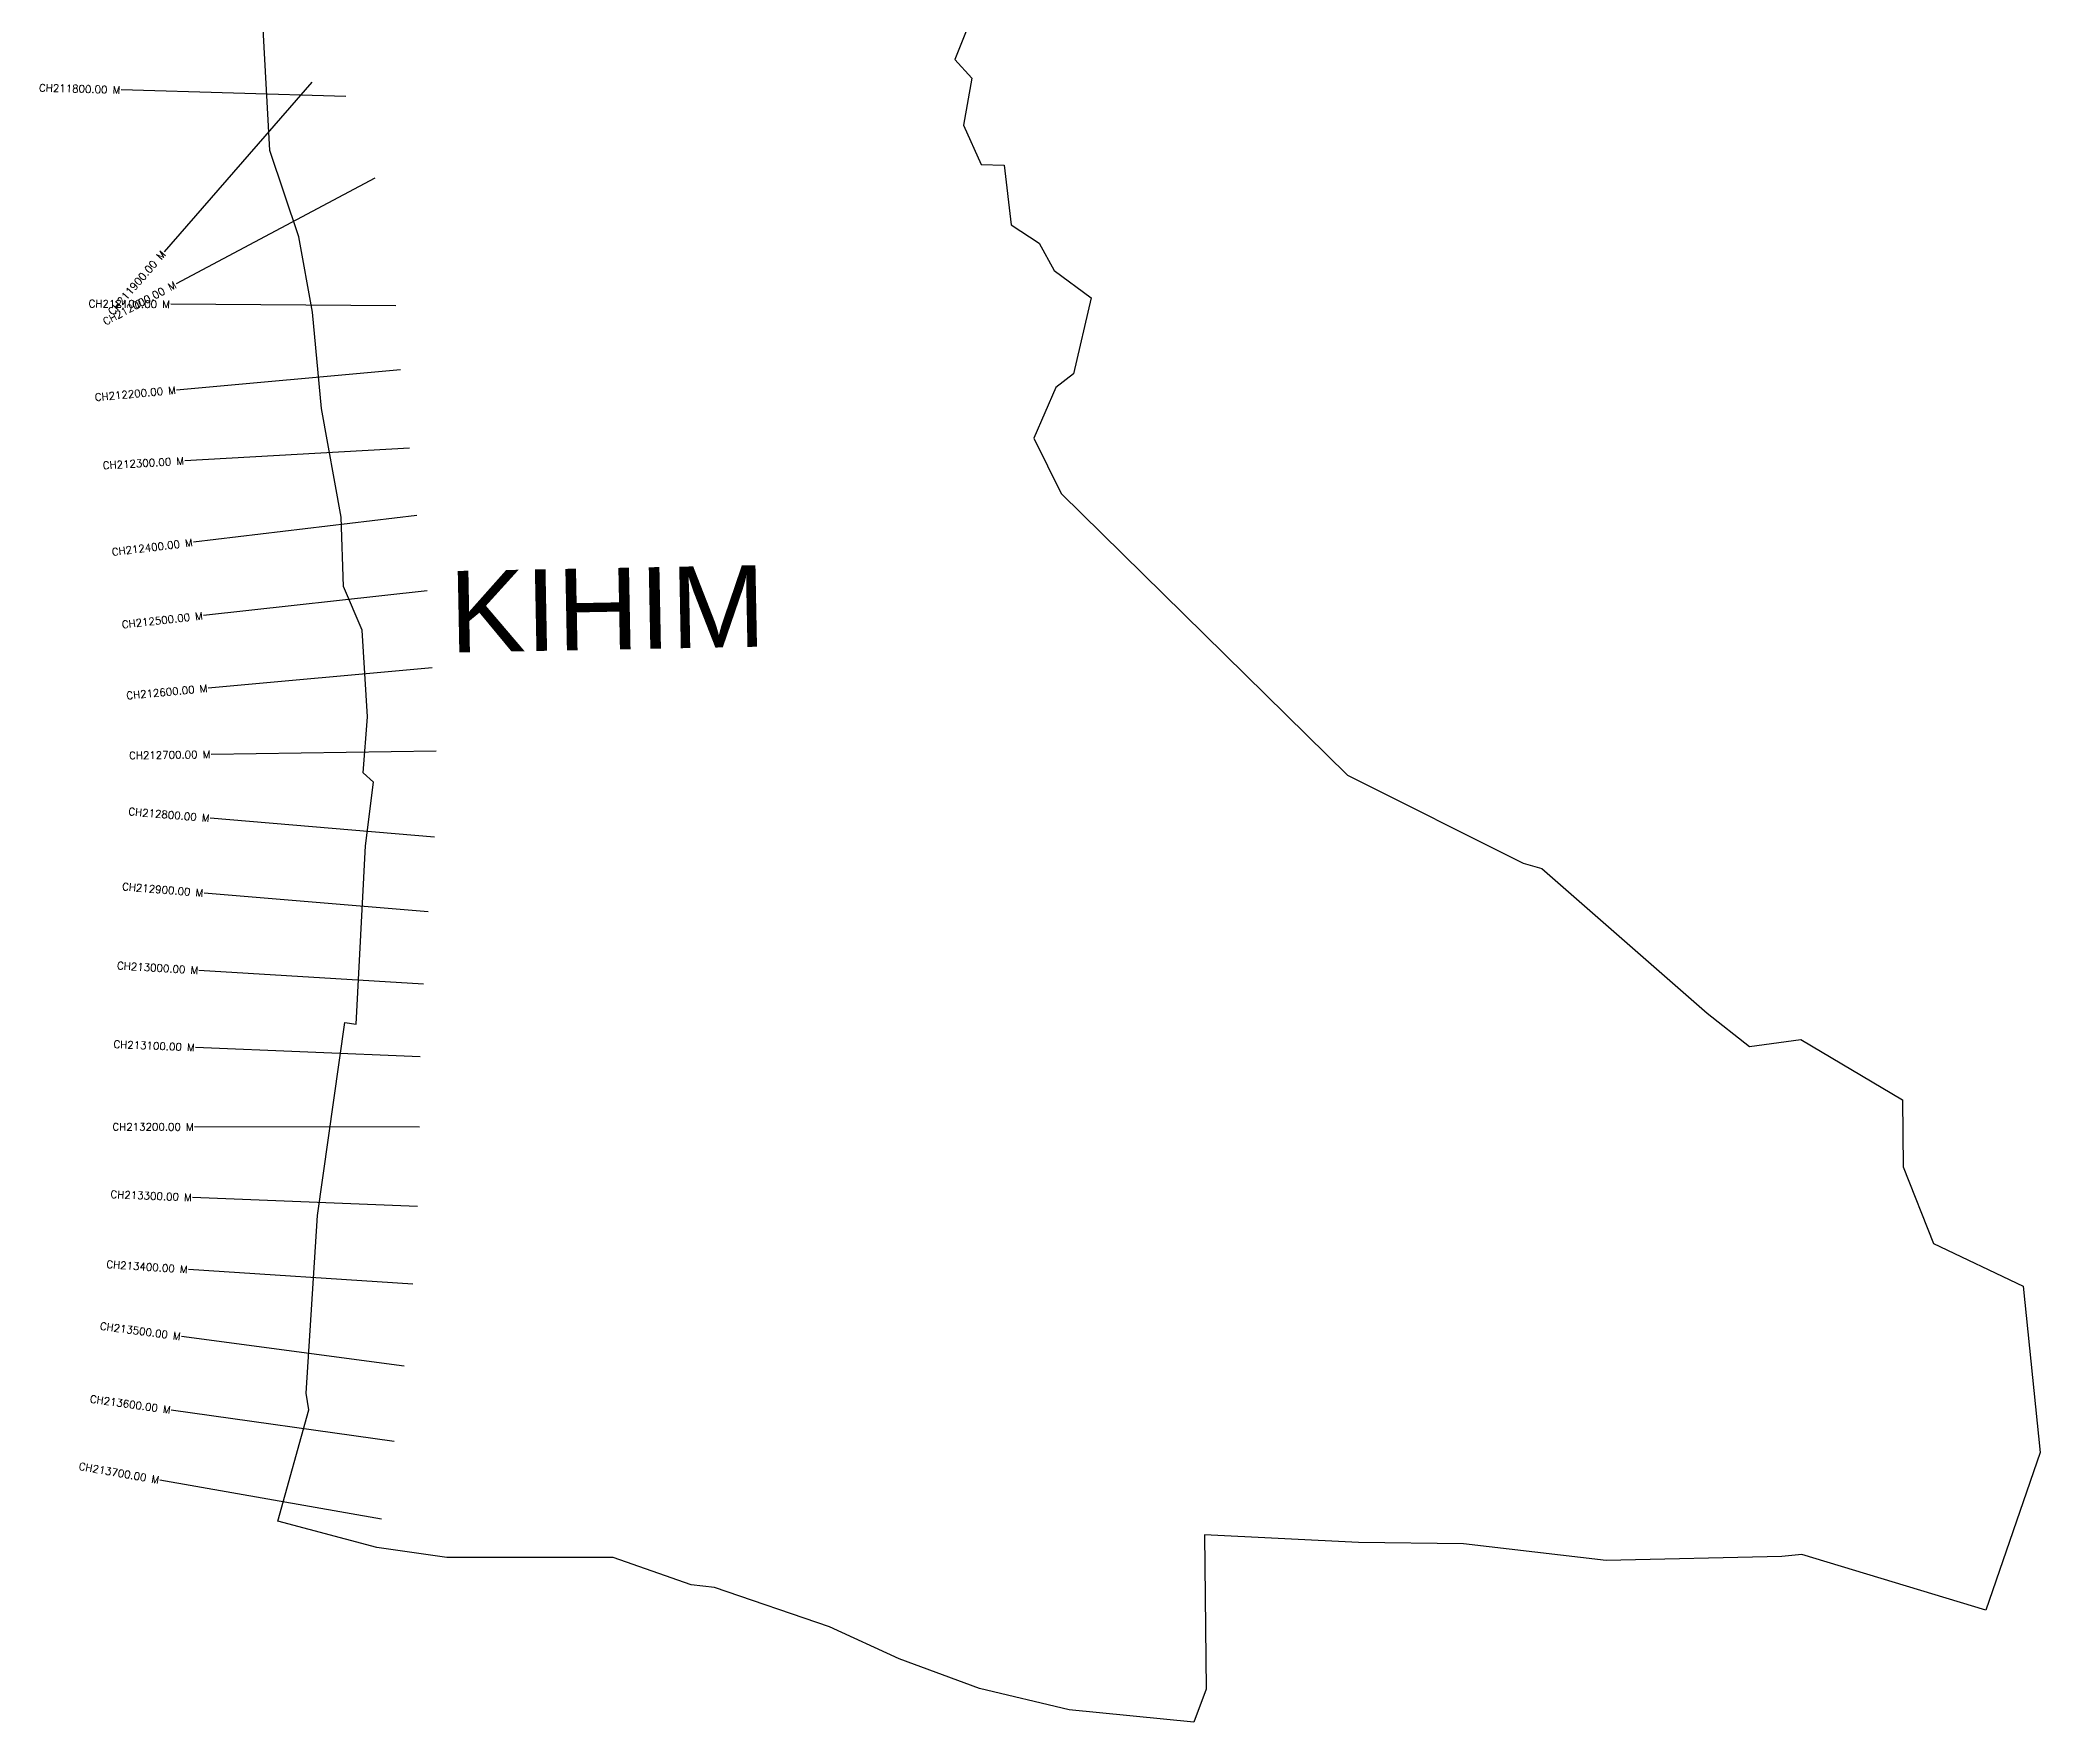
# Model space of a CAD drawing. Header units: metres. Extents: x 274418 to 277157, y 2070875 to 2074833.
# Drawn here: x 274490 to 277157, y 2070875 to 2073118 of the extents above; entities that cross this region are included whole.
import ezdxf
from ezdxf.enums import TextEntityAlignment as Align

# ---------------------------------------------------------------- set-up
doc = ezdxf.new("R2010")
doc.units = ezdxf.units.M
doc.header["$MEASUREMENT"] = 0
for name, color, linetype in [('CS', 134, 'Continuous'), ('CSMark', 6, 'Continuous'), ('village', 3, 'Continuous'), ('VILLAGE NAME', 250, 'Continuous')]:
    doc.layers.add(name, color=color, linetype=linetype)
doc.styles.get("Standard").update_dxf_attribs({"font": 'simplex.shx'})

msp = doc.modelspace()

# ---------------------------------------------------------------- linework, layer by layer
at = {"color": 6, "flags": 128}
msp.add_lwpolyline([(275710.1, 2073092.2), (275732.9, 2073067.4)], dxfattribs=at)
at = {"layer": 'CS'}
for p, q in [((274898.4, 2073043.1), (274598.5, 2073051.6)), ((274853, 2073062), (274655.8, 2072835.9)), ((274936.7, 2072934.2), (274672, 2072793.1)), ((274964.7, 2072763.5), (274664.7, 2072765.8)), ((274971.2, 2072678.4), (274672.5, 2072651.4)), ((274982.9, 2072574.1), (274683.4, 2072557.1)), ((274992.7, 2072484.1), (274694.9, 2072448.4)), ((275006.5, 2072383.7), (274708.4, 2072350.7)), ((275013.2, 2072281.1), (274714.5, 2072253.8)), ((275018.5, 2072169.7), (274718.6, 2072165.5)), ((275016.4, 2072055.2), (274717.4, 2072080.3)), ((275008.1, 2071955.7), (274709.1, 2071980.4)), ((275001.8, 2071859.2), (274702.4, 2071877.3)), ((274997.5, 2071762.2), (274697.7, 2071774.6)), ((274996.4, 2071668.2), (274696.4, 2071668.6)), ((274993.6, 2071562.5), (274693.8, 2071574.4)), ((274987.6, 2071458.9), (274688.2, 2071478.4)), ((274976.2, 2071349.4), (274678.9, 2071389)), ((274962.5, 2071249.3), (274665.4, 2071291)), ((274945.6, 2071145.4), (274650.1, 2071197.5))]:
    msp.add_line(p, q, dxfattribs=at)
at = {"layer": 'village', "color": 6}
for points in [[(275735.3, 2073154.6, 0), (275710.1, 2073092.2, 0)], [(277157.4, 2071234.4, 0), (277085, 2071024, 0), (276839.9, 2071098.6, 0), (276813.3, 2071095.9, 0), (276578.8, 2071090.4, 0), (276388.8, 2071112.6, 0), (276248.4, 2071114.6, 0), (276043.3, 2071124.5, 0), (276045.4, 2070918.6, 0), (276028.9, 2070875, 0), (275862.6, 2070891.3, 0), (275743.2, 2070919.6, 0), (275636.1, 2070959.3, 0), (275543.1, 2071001.9, 0), (275389.9, 2071054.6, 0), (275358.5, 2071058.1, 0), (275254.5, 2071094.2, 0), (275032.9, 2071094.6, 0), (274939.6, 2071107.9, 0), (274807.4, 2071142.9, 0), (274848.7, 2071291.4, 0), (274845.1, 2071313.5, 0), (274860.4, 2071550.3, 0), (274897.1, 2071807.7, 0), (274911.8, 2071805.7, 0), (274924.5, 2072043.6, 0), (274934.9, 2072128.3, 0), (274921.2, 2072140.7, 0), (274927.2, 2072215.4, 0), (274919.9, 2072331.1, 0), (274895.1, 2072389.3, 0), (274892.1, 2072481.8, 0), (274865.9, 2072626.8, 0), (274853.6, 2072755.1, 0), (274835.5, 2072855.6, 0), (274796.7, 2072970.7, 0), (274787.7, 2073141, 0)], [(275732.9, 2073067.4, 0), (275721.7, 2073004.8, 0), (275745.5, 2072952, 0), (275776, 2072951.4, 0), (275785.5, 2072871.7, 0), (275822.6, 2072847.3, 0), (275842.7, 2072811, 0), (275892.3, 2072774.6, 0), (275868.4, 2072672.9, 0), (275845.1, 2072654.9, 0), (275815.7, 2072587.1, 0), (275852.2, 2072513.3, 0), (276234, 2072137.8, 0), (276468.1, 2072020.6, 0), (276493.2, 2072013.3, 0), (276713.4, 2071820.3, 0), (276769.8, 2071775.7, 0), (276838.4, 2071785.2, 0), (276974, 2071704.6, 0), (276974.8, 2071615.5, 0), (277015.3, 2071513.3, 0), (277135, 2071456.2, 0), (277157.4, 2071234.4, 0)]]:
    msp.add_polyline3d(points, dxfattribs=at)

# ---------------------------------------------------------------- texts
at = {"layer": 'CSMark'}
for s, rotation, p in [('CH211800.00 M', 358.3821, (274597.5, 2073051.6)), ('CH211900.00 M', 48.901, (274655.1, 2072835.2)), ('CH212000.00 M', 28.0447, (274671.1, 2072792.7)), ('CH212100.00 M', 359.5518, (274663.7, 2072765.8)), ('CH212200.00 M', 5.1551, (274671.5, 2072651.4)), ('CH212300.00 M', 3.2527, (274682.4, 2072557)), ('CH212400.00 M', 6.8358, (274693.9, 2072448.2)), ('CH212500.00 M', 6.329, (274707.4, 2072350.5)), ('CH212600.00 M', 5.2227, (274713.5, 2072253.7)), ('CH212700.00 M', 0.8051, (274717.6, 2072165.5)), ('CH212800.00 M', 355.1963, (274716.4, 2072080.4)), ('CH212900.00 M', 355.2757, (274708.1, 2071980.5)), ('CH213000.00 M', 356.5379, (274701.4, 2071877.4)), ('CH213100.00 M', 357.6263, (274696.7, 2071774.6)), ('CH213200.00 M', 359.9179, (274695.4, 2071668.6)), ('CH213300.00 M', 357.7156, (274692.8, 2071574.5)), ('CH213400.00 M', 356.2684, (274687.2, 2071478.5)), ('CH213500.00 M', 352.406, (274677.9, 2071389.1)), ('CH213600.00 M', 352.0102, (274664.5, 2071291.1)), ('CH213700.00 M', 350.0073, (274649.1, 2071197.6))]:
    msp.add_text(s, height=10, rotation=rotation, dxfattribs=at).set_placement(p, align=Align.MIDDLE_RIGHT)
at = {"layer": 'VILLAGE NAME', "insert": (275035, 2072409.9), "char_height": 108.748, "attachment_point": 1, "rotation": 1.1028}
msp.add_mtext_dynamic_manual_height_columns('{\\fArial|b0|i0|c0|p34;KIHIM }', width=726.929, gutter_width=543.7, heights=[0], dxfattribs=at)

doc.saveas('drawing.dxf')
